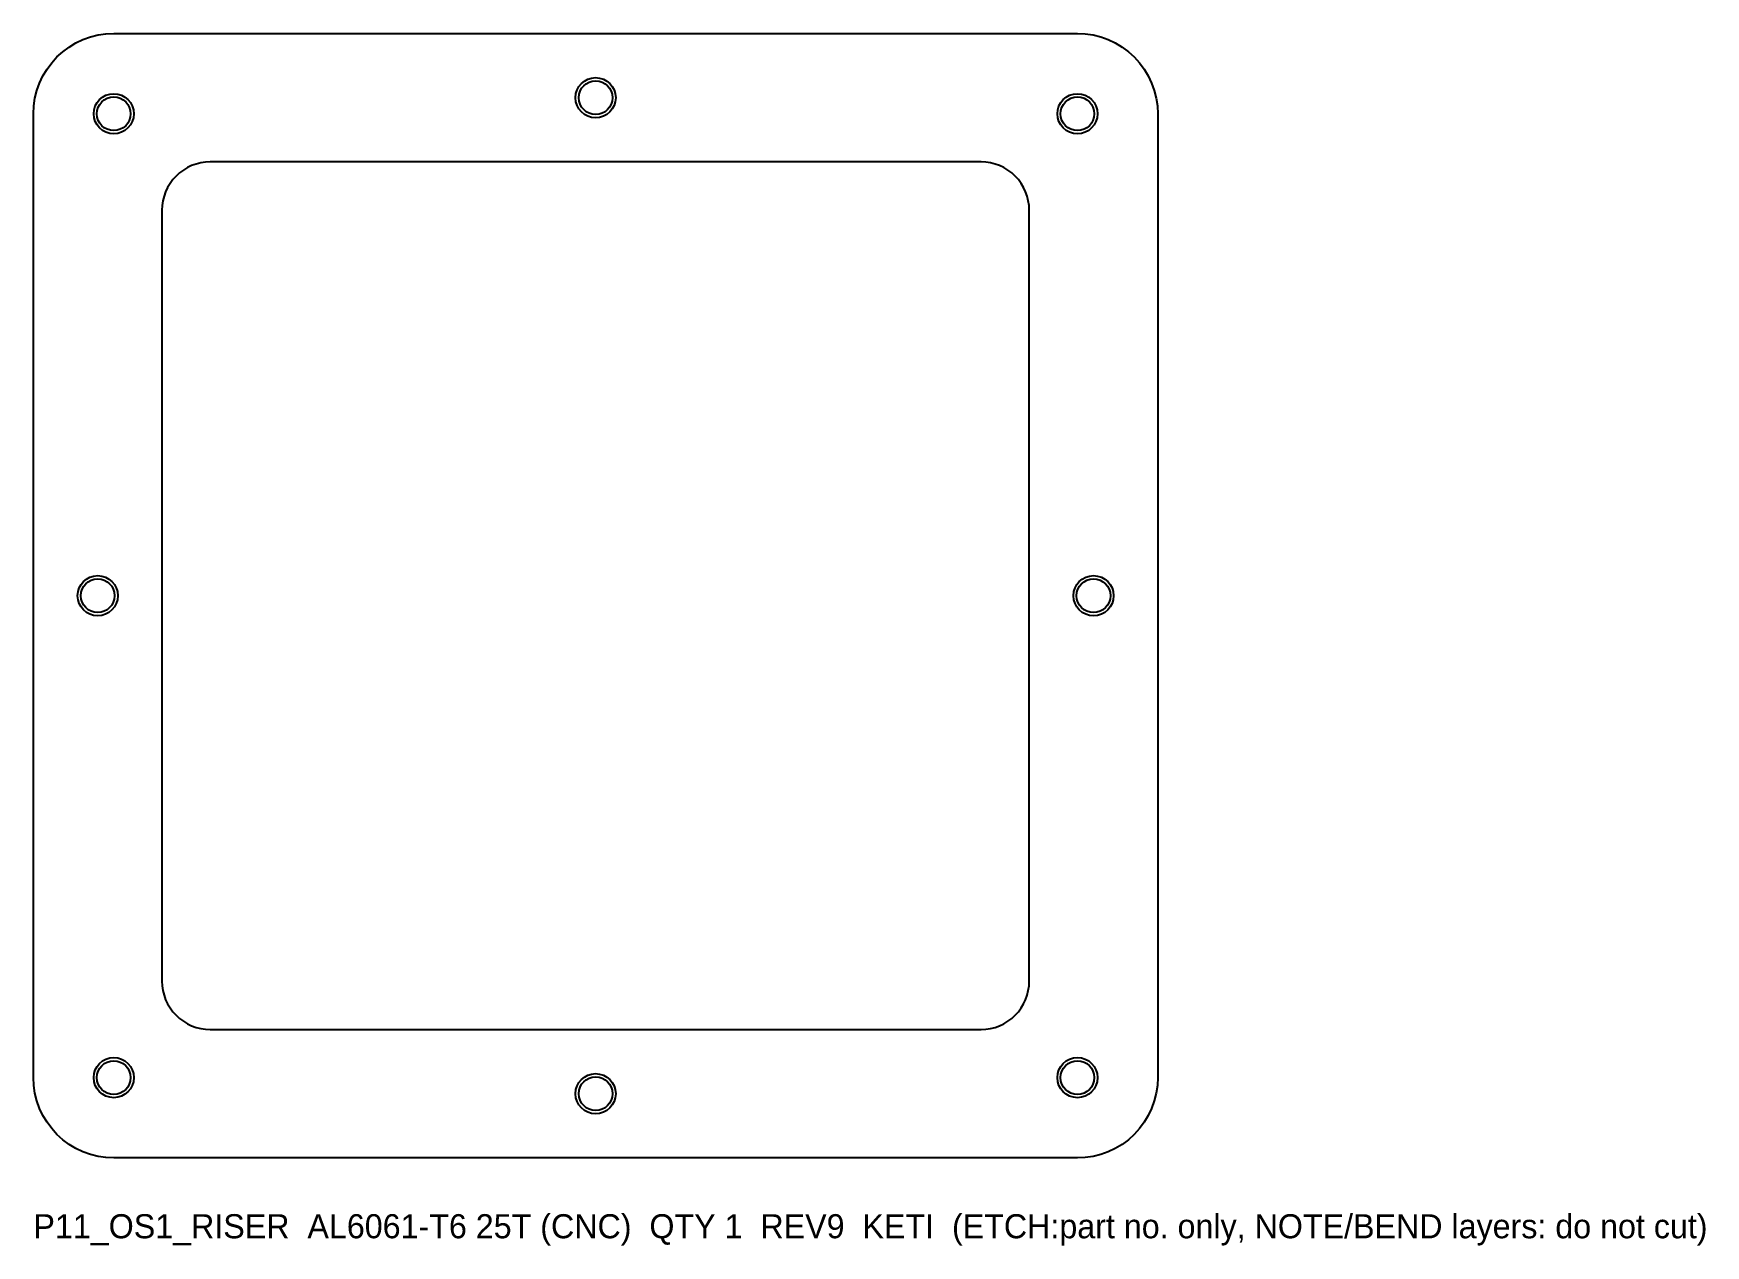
# Model space of a CAD drawing. Header units: millimetres. Extents: x -70 to 138, y -81 to 70.
import ezdxf

# ---------------------------------------------------------------- set-up
doc = ezdxf.new("R2010")
doc.units = ezdxf.units.MM
for name, color, linetype in [('CUT', 7, 'CONTINUOUS'), ('NOTE', 8, 'CONTINUOUS'), ('TAP', 5, 'CONTINUOUS')]:
    doc.layers.add(name, color=color, linetype=linetype)

msp = doc.modelspace()

# ---------------------------------------------------------------- linework, layer by layer
at = {"layer": 'CUT'}
for points in [[(69.95, -60.98), (69.81, -61.95), (69.57, -62.9), (69.24, -63.83), (68.82, -64.71), (68.31, -65.56), (67.73, -66.34), (67.07, -67.07), (66.34, -67.73), (65.56, -68.31), (64.71, -68.82), (63.83, -69.24), (62.9, -69.57), (61.95, -69.81), (60.98, -69.95), (60, -70), (-60, -70), (-60.98, -69.95), (-61.95, -69.81), (-62.9, -69.57), (-63.83, -69.24), (-64.71, -68.82), (-65.56, -68.31), (-66.34, -67.73), (-67.07, -67.07), (-67.73, -66.34), (-68.31, -65.56), (-68.82, -64.71), (-69.24, -63.83), (-69.57, -62.9), (-69.81, -61.95), (-69.95, -60.98), (-70, -60), (-70, 60), (-69.95, 60.98), (-69.81, 61.95), (-69.57, 62.9), (-69.24, 63.83), (-68.82, 64.71), (-68.31, 65.56), (-67.73, 66.34), (-67.07, 67.07), (-66.34, 67.73), (-65.56, 68.31), (-64.71, 68.82), (-63.83, 69.24), (-62.9, 69.57), (-61.95, 69.81), (-60.98, 69.95), (-60, 70), (60, 70), (60.98, 69.95), (61.95, 69.81), (62.9, 69.57), (63.83, 69.24), (64.71, 68.82), (65.56, 68.31), (66.34, 67.73), (67.07, 67.07), (67.73, 66.34), (68.31, 65.56), (68.82, 64.71), (69.24, 63.83), (69.57, 62.9), (69.81, 61.95), (69.95, 60.98), (70, 60), (70, -60), (69.95, -60.98)], [(54, 48), (53.97, 48.59), (53.88, 49.17), (53.74, 49.74), (53.54, 50.3), (53.29, 50.83), (52.99, 51.33), (52.64, 51.81), (52.24, 52.24), (51.81, 52.64), (51.33, 52.99), (50.83, 53.29), (50.3, 53.54), (49.74, 53.74), (49.17, 53.88), (48.59, 53.97), (48, 54), (-48, 54), (-48.59, 53.97), (-49.17, 53.88), (-49.74, 53.74), (-50.3, 53.54), (-50.83, 53.29), (-51.33, 52.99), (-51.81, 52.64), (-52.24, 52.24), (-52.64, 51.81), (-52.99, 51.33), (-53.29, 50.83), (-53.54, 50.3), (-53.74, 49.74), (-53.88, 49.17), (-53.97, 48.59), (-54, 48), (-54, -48), (-53.97, -48.59), (-53.88, -49.17), (-53.74, -49.74), (-53.54, -50.3), (-53.29, -50.83), (-52.99, -51.33), (-52.64, -51.81), (-52.24, -52.24), (-51.81, -52.64), (-51.33, -52.99), (-50.83, -53.29), (-50.3, -53.54), (-49.74, -53.74), (-49.17, -53.88), (-48.59, -53.97), (-48, -54), (48, -54), (48.59, -53.97), (49.17, -53.88), (49.74, -53.74), (50.3, -53.54), (50.83, -53.29), (51.33, -52.99), (51.81, -52.64), (52.24, -52.24), (52.64, -51.81), (52.99, -51.33), (53.29, -50.83), (53.54, -50.3), (53.74, -49.74), (53.88, -49.17), (53.97, -48.59), (54, -48), (54, 48)]]:
    msp.add_lwpolyline(points, close=True, dxfattribs=at)
at = {"layer": 'TAP'}
for centre, radius in [((-60, 60), 2.5), ((0, 62), 2.5), ((0, 62), 2.1), ((60, 60), 2.5), ((-60, 60), 2.1), ((60, 60), 2.1), ((-62, 0), 2.5), ((-62, 0), 2.1), ((62, 0), 2.5), ((62, 0), 2.1), ((-60, -60), 2.5), ((-60, -60), 2.1), ((60, -60), 2.5), ((60, -60), 2.1), ((0, -62), 2.5), ((0, -62), 2.1)]:
    msp.add_circle(centre, radius, dxfattribs=at)

# ---------------------------------------------------------------- texts
at = {"layer": 'NOTE'}
msp.add_text('P11_OS1_RISER  AL6061-T6 25T (CNC)  QTY 1  REV9  KETI  (ETCH:part no. only, NOTE/BEND layers: do not cut)', height=3, dxfattribs=at).set_placement((-70, -80))

doc.saveas('drawing.dxf')
